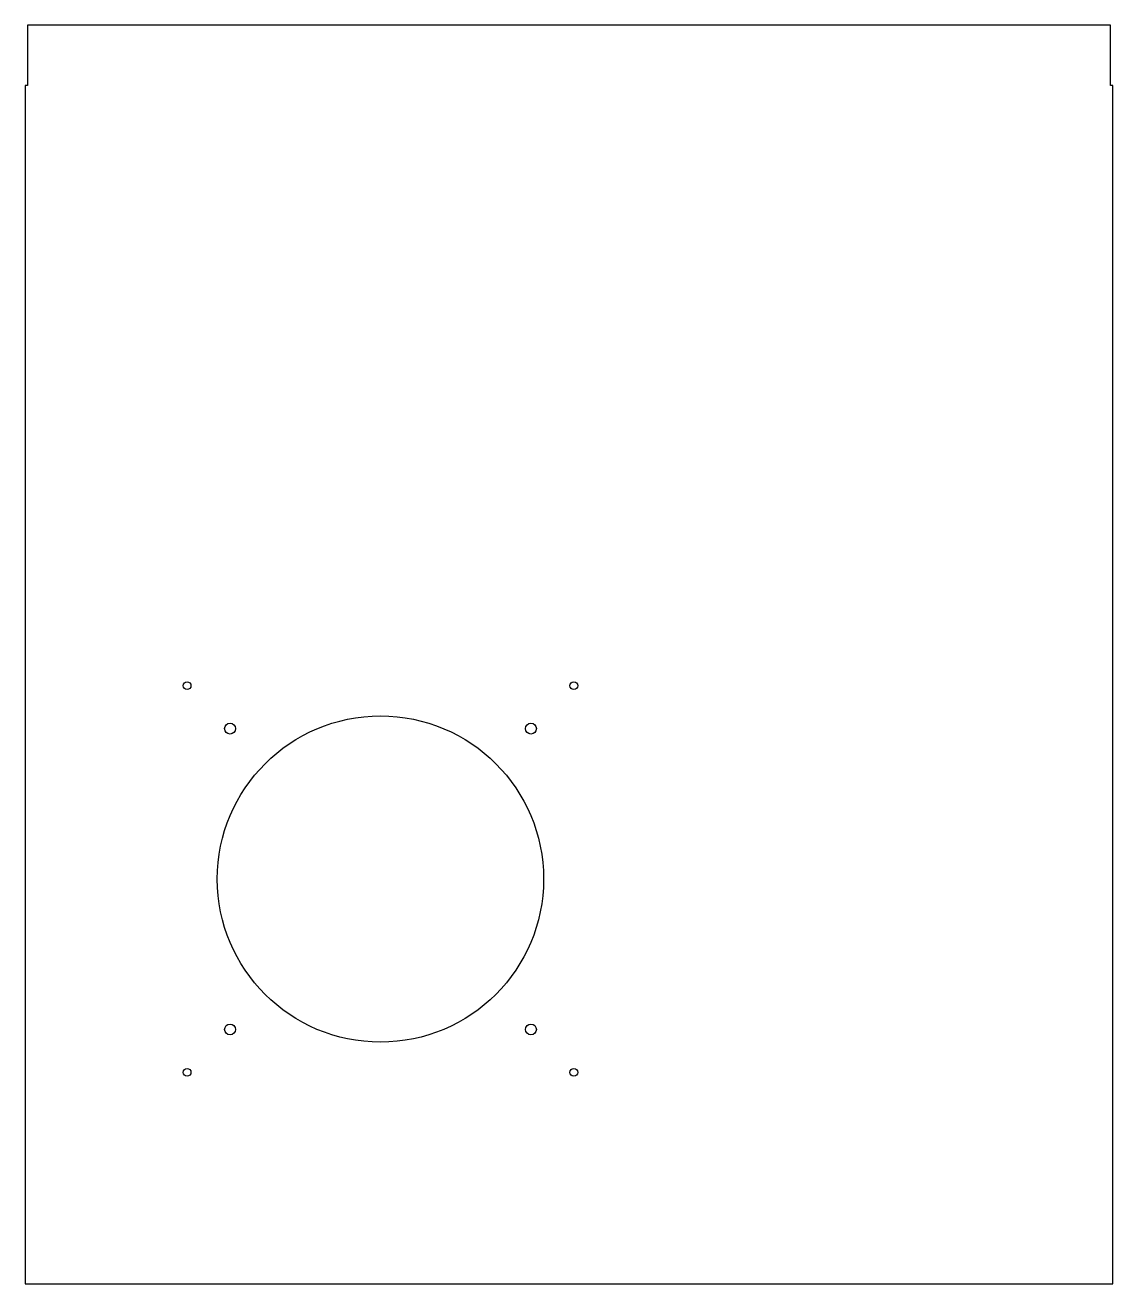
# Model space of a CAD drawing. Header units: millimetres. Extents: x -262 to 188, y -197 to 324.
import ezdxf

# ---------------------------------------------------------------- set-up
doc = ezdxf.new("R2010")
doc.units = ezdxf.units.MM

msp = doc.modelspace()

# ---------------------------------------------------------------- linework, layer by layer
at = {"color": 7, "linetype": 'Continuous', "lineweight": 25}
for p, q in [((-260.84, 323.7), (-260.84, 298.7)), ((187.16, 323.7), (-260.84, 323.7)), ((187.16, 298.7), (187.16, 323.7)), ((-261.84, 298.7), (-261.84, -197.1)), ((-260.84, 298.7), (-261.84, 298.7)), ((188.16, 298.7), (187.16, 298.7)), ((188.16, -197.1), (188.16, 298.7)), ((-261.84, -197.1), (188.16, -197.1))]:
    msp.add_line(p, q, dxfattribs=at)
for centre, radius in [((-194.84, 50.4), 1.6), ((-34.84, 50.4), 1.6), ((-114.84, -29.6), 67.5), ((-177.09, 32.65), 2.25), ((-52.59, 32.65), 2.25), ((-177.09, -91.85), 2.25), ((-52.59, -91.85), 2.25), ((-194.84, -109.6), 1.6), ((-34.84, -109.6), 1.6)]:
    msp.add_circle(centre, radius, dxfattribs=at)

doc.saveas('drawing.dxf')
